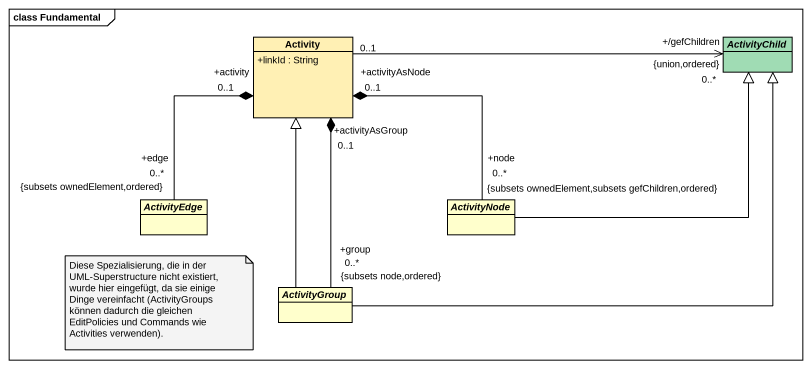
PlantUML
@startuml
mainframe class Fundamental
hide circle
hide empty members
skinparam classAttributeIconSize 0
class Activity #FFF0B4 {
  +linkId : String
}
abstract class ActivityChild #A0DCB4
abstract class ActivityEdge
abstract class ActivityNode
abstract class ActivityGroup
Activity "0..1" -right-> "+/gefChildren\n0..*\n{union,ordered}" ActivityChild
Activity "+activity\n0..1" *-- "+edge\n0..*\n{subsets ownedElement,ordered}" ActivityEdge
Activity "+activityAsNode\n0..1" *-- "+node\n0..*\n{subsets ownedElement,subsets gefChildren,ordered}" ActivityNode
Activity "+activityAsGroup\n0..1" *-- "+group\n0..*\n{subsets node,ordered}" ActivityGroup
ActivityNode -right-|> ActivityChild
ActivityGroup -up-|> Activity
ActivityGroup -right-|> ActivityChild
note as N1
  Diese Spezialisierung, die in der UML-Superstructure nicht existiert, wurde hier eingefügt, da sie einige Dinge vereinfacht (ActivityGroups können dadurch die gleichen EditPolicies und Commands wie Activities verwenden).
end note
@enduml
